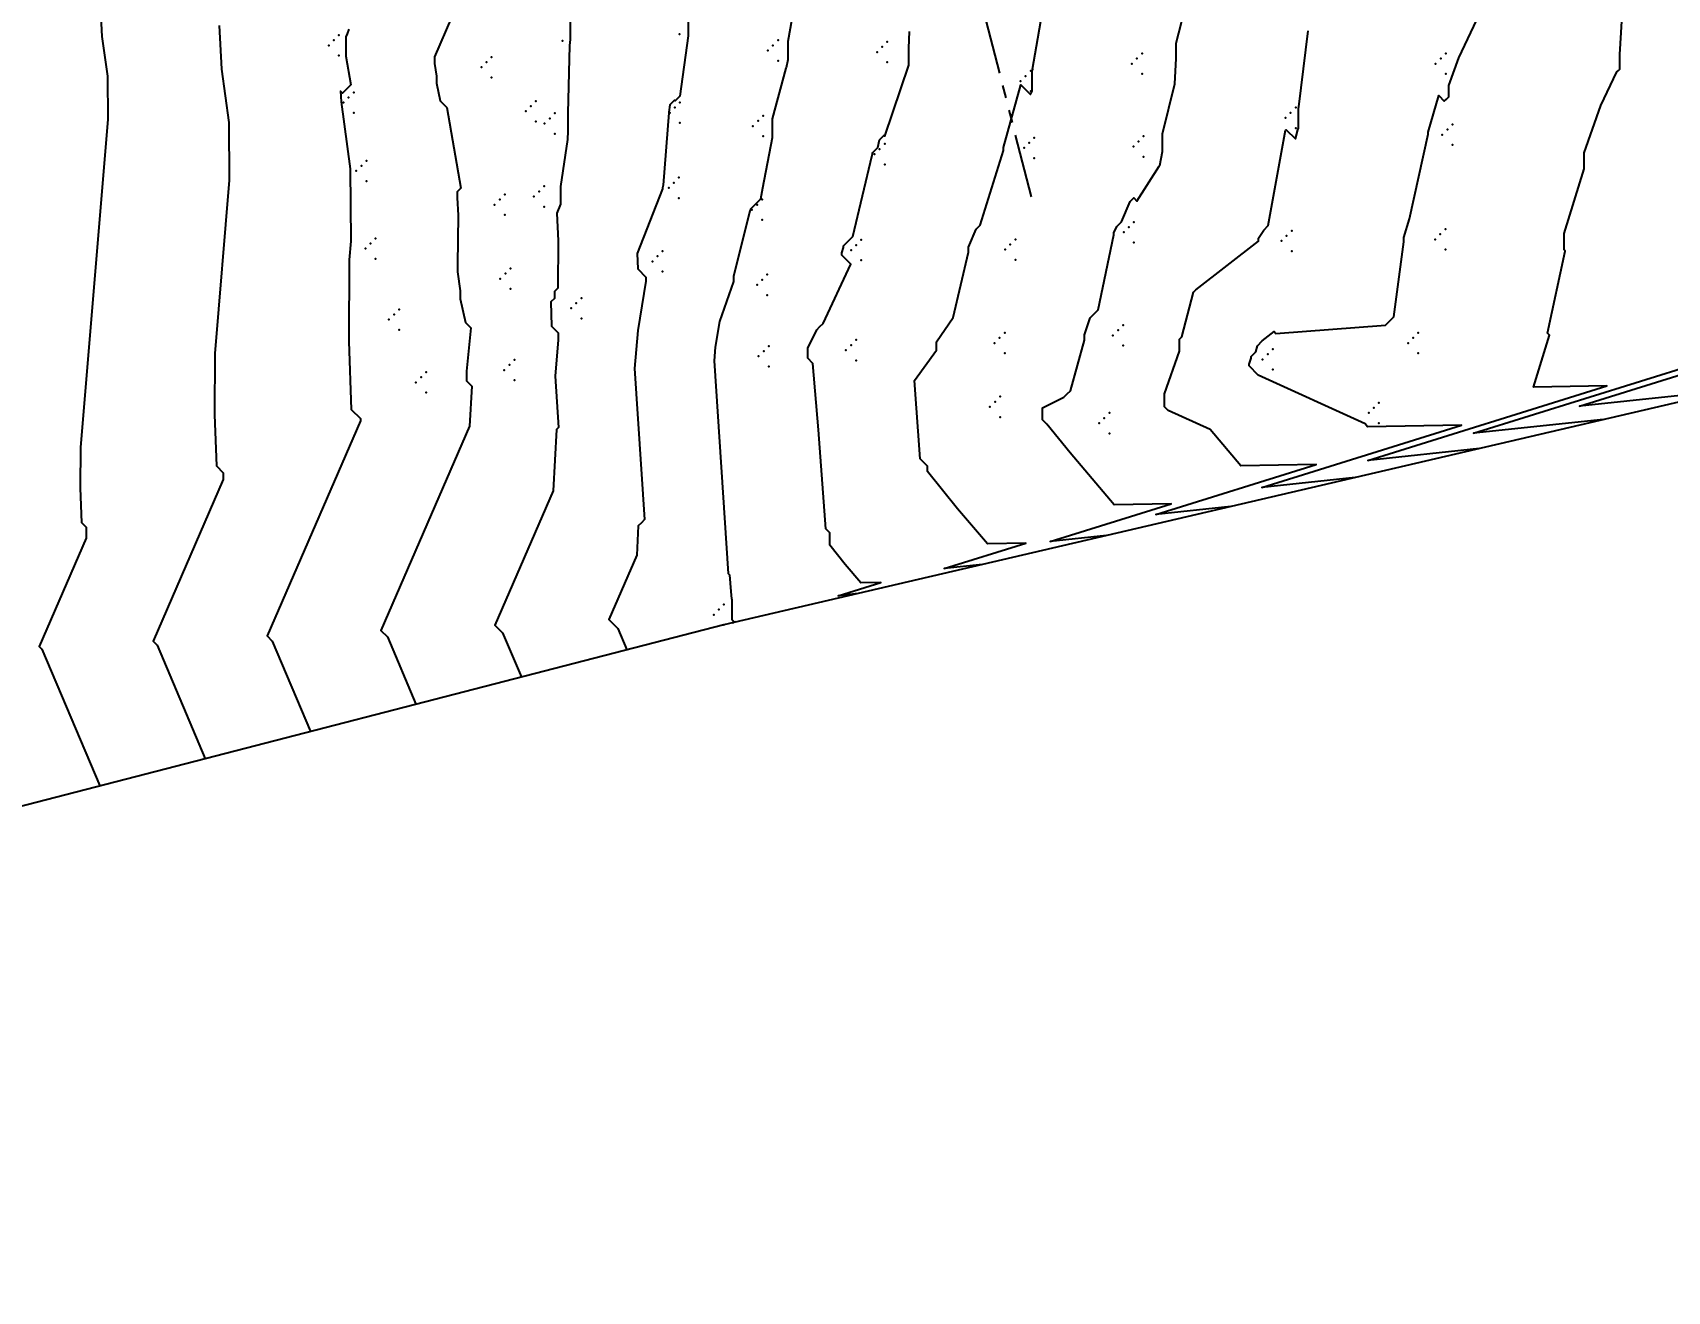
# Model space of a CAD drawing. Header units: metres. Extents: x 419582 to 423558, y 4805372 to 4807539.
# Drawn here: x 420382.8 to 420414.82, y 4805679.49 to 4805704.14 of the extents above; entities that cross this region are included whole.
import ezdxf

# ---------------------------------------------------------------- set-up
doc = ezdxf.new("R2010")
doc.units = ezdxf.units.M
doc.linetypes.add('PHANTOM', pattern=[2.5, 1.25, -0.25, 0.25, -0.25, 0.25, -0.25])
for name, color, linetype in [('C-TINN', 4, 'Continuous'), ('C-TINN-BNDY', 110, 'Continuous'), ('C-TOPO-MAJR', 9, 'Continuous'), ('C-TOPO-MINR', 8, 'Continuous'), ('LS', 7, 'Continuous')]:
    doc.layers.add(name, color=color, linetype=linetype)
doc.styles.get("Standard").update_dxf_attribs({"font": 'simplex.shx'})

# ---------------------------------------------------------------- blocks, each defined once
blk = doc.blocks.new('AN30 +3 +0')
at = {"linetype": 'PHANTOM', "flags": 128}
for points in [[(0, -11.382), (0, 11.382)], [(-11.382, 0), (11.382, 0)]]:
    blk.add_lwpolyline(points, dxfattribs=at)
at = {"flags": 128}
blk.add_lwpolyline([(-4.999, -5.177), (-4.999, 5.177), (5.356, 5.177), (5.356, -5.177)], close=True, dxfattribs=at)
at = {"layer": 'LS', "insert": (-3.273, -0.383), "char_height": 0.51577, "width": 9.13592, "attachment_point": 1}
blk.add_mtext('AN30\\PBase +3 Leg +0', dxfattribs=at)

msp = doc.modelspace()

# ---------------------------------------------------------------- linework, layer by layer
at = {"layer": 'C-TINN', "color": 4, "linetype": 'Continuous', "lineweight": -3}
for p in [(420388.6, 4805703.89, 1604.92), (420388.7, 4805703.99, 1604.92), (420388.8, 4805704.09, 1604.92), (420393.18, 4805703.98, 1606.93), (420395.47, 4805704.11, 1607.9), (420397.3, 4805703.89, 1608.91), (420397.4, 4805703.99, 1608.91), (420399.44, 4805703.86, 1609.81), (420399.54, 4805703.96, 1609.81), (420388.8, 4805703.69, 1604.92), (420391.69, 4805703.56, 1606.53), (420391.79, 4805703.66, 1606.53), (420397.2, 4805703.79, 1608.91), (420397.4, 4805703.59, 1608.91), (420399.34, 4805703.76, 1609.81), (420399.54, 4805703.56, 1609.81), (420404.33, 4805703.53, 1611.71), (420404.43, 4805703.63, 1611.71), (420404.53, 4805703.73, 1611.71), (420410.28, 4805703.53, 1613.91), (420410.38, 4805703.63, 1613.91), (420410.48, 4805703.73, 1613.91), (420391.59, 4805703.46, 1606.53), (420391.79, 4805703.26, 1606.53), (420402.15, 4805703.19, 1610.99), (420402.25, 4805703.29, 1610.99), (420402.35, 4805703.39, 1610.99), (420404.53, 4805703.33, 1611.71), (420410.48, 4805703.33, 1613.91), (420388.99, 4805702.87, 1605.02), (420389.09, 4805702.97, 1605.02), (420402.35, 4805702.99, 1610.99), (420388.89, 4805702.77, 1605.02), (420389.09, 4805702.57, 1605.02), (420392.46, 4805702.6, 1606.12), (420392.56, 4805702.7, 1606.12), (420392.66, 4805702.8, 1606.12), (420393.03, 4805702.56, 1606.87), (420395.28, 4805702.57, 1608.01), (420395.38, 4805702.67, 1608.01), (420395.48, 4805702.77, 1608.01), (420407.44, 4805702.57, 1612.98), (420407.54, 4805702.67, 1612.98), (420392.66, 4805702.4, 1606.12), (420392.83, 4805702.36, 1606.87), (420392.93, 4805702.46, 1606.87), (420395.48, 4805702.37, 1608.01), (420396.91, 4805702.31, 1608.91), (420397.01, 4805702.41, 1608.91), (420397.11, 4805702.51, 1608.91), (420407.34, 4805702.47, 1612.98), (420407.54, 4805702.27, 1612.98), (420410.51, 4805702.24, 1614.11), (420410.61, 4805702.34, 1614.11), (420393.03, 4805702.16, 1606.87), (420397.11, 4805702.11, 1608.91), (420399.49, 4805701.96, 1610.02), (420402.32, 4805701.98, 1611.17), (420402.42, 4805702.08, 1611.17), (420404.36, 4805701.91, 1611.85), (420404.46, 4805702.01, 1611.85), (420404.56, 4805702.11, 1611.85), (420410.41, 4805702.14, 1614.11), (420410.61, 4805701.94, 1614.11), (420389.34, 4805701.63, 1605.05), (420399.29, 4805701.76, 1610.02), (420399.39, 4805701.86, 1610.02), (420402.22, 4805701.88, 1611.17), (420402.42, 4805701.68, 1611.17), (420404.56, 4805701.71, 1611.85), (420389.14, 4805701.43, 1605.05), (420389.24, 4805701.53, 1605.05), (420395.46, 4805701.3, 1608.06), (420399.49, 4805701.56, 1610.02), (420389.34, 4805701.23, 1605.05), (420392.05, 4805700.97, 1606.39), (420392.72, 4805701.03, 1606.84), (420392.82, 4805701.13, 1606.84), (420395.26, 4805701.1, 1608.06), (420395.36, 4805701.2, 1608.06), (420391.85, 4805700.77, 1606.39), (420391.95, 4805700.87, 1606.39), (420392.62, 4805700.93, 1606.84), (420392.82, 4805700.73, 1606.84), (420395.46, 4805700.9, 1608.06), (420396.89, 4805700.67, 1609.02), (420396.99, 4805700.77, 1609.02), (420397.09, 4805700.87, 1609.02), (420392.05, 4805700.57, 1606.39), (420397.09, 4805700.47, 1609.02), (420404.27, 4805700.33, 1612.07), (420404.37, 4805700.43, 1612.07), (420389.42, 4805700.01, 1605.12), (420389.52, 4805700.11, 1605.12), (420398.93, 4805699.98, 1610.09), (420399.03, 4805700.08, 1610.09), (420401.95, 4805699.99, 1611.31), (420402.05, 4805700.09, 1611.31), (420404.17, 4805700.23, 1612.07), (420404.37, 4805700.03, 1612.07), (420407.26, 4805700.06, 1613.17), (420407.36, 4805700.16, 1613.17), (420407.46, 4805700.26, 1613.17), (420410.27, 4805700.09, 1614.23), (420410.37, 4805700.19, 1614.23), (420410.47, 4805700.29, 1614.23), (420389.32, 4805699.91, 1605.12), (420389.52, 4805699.71, 1605.12), (420394.94, 4805699.66, 1608.19), (420395.04, 4805699.76, 1608.19), (420395.14, 4805699.86, 1608.19), (420398.83, 4805699.88, 1610.09), (420399.03, 4805699.68, 1610.09), (420401.85, 4805699.89, 1611.31), (420402.05, 4805699.69, 1611.31), (420407.46, 4805699.86, 1613.17), (420410.47, 4805699.89, 1614.23), (420392.06, 4805699.42, 1606.46), (420392.16, 4805699.52, 1606.46), (420395.14, 4805699.46, 1608.19), (420397.19, 4805699.4, 1609.27), (420391.96, 4805699.32, 1606.46), (420392.16, 4805699.12, 1606.46), (420396.99, 4805699.2, 1609.27), (420397.09, 4805699.3, 1609.27), (420389.98, 4805698.72, 1605.3), (420393.35, 4805698.74, 1607.27), (420393.45, 4805698.84, 1607.27), (420393.55, 4805698.94, 1607.27), (420397.19, 4805699, 1609.27), (420389.78, 4805698.52, 1605.3), (420389.88, 4805698.62, 1605.3), (420393.55, 4805698.54, 1607.27), (420404.16, 4805698.41, 1612.21), (420389.98, 4805698.32, 1605.3), (420398.93, 4805698.12, 1610.43), (420401.64, 4805698.06, 1611.41), (420401.74, 4805698.16, 1611.41), (420401.84, 4805698.26, 1611.41), (420403.96, 4805698.21, 1612.21), (420404.06, 4805698.31, 1612.21), (420409.74, 4805698.06, 1614.2), (420409.84, 4805698.16, 1614.2), (420409.94, 4805698.26, 1614.2), (420397.02, 4805697.8, 1609.56), (420397.12, 4805697.9, 1609.56), (420397.22, 4805698, 1609.56), (420398.73, 4805697.92, 1610.43), (420398.83, 4805698.02, 1610.43), (420401.84, 4805697.86, 1611.41), (420404.16, 4805698.01, 1612.21), (420406.89, 4805697.74, 1614.16), (420406.99, 4805697.84, 1614.16), (420407.09, 4805697.94, 1614.16), (420409.94, 4805697.86, 1614.2), (420390.51, 4805697.49, 1605.48), (420392.04, 4805697.53, 1606.49), (420392.14, 4805697.63, 1606.49), (420392.24, 4805697.73, 1606.49), (420397.22, 4805697.6, 1609.56), (420398.93, 4805697.72, 1610.43), (420407.09, 4805697.54, 1614.16), (420390.31, 4805697.29, 1605.48), (420390.41, 4805697.39, 1605.48), (420392.24, 4805697.33, 1606.49), (420390.51, 4805697.09, 1605.48), (420401.55, 4805696.81, 1611.74), (420401.65, 4805696.91, 1611.74), (420401.75, 4805697.01, 1611.74), (420409.07, 4805696.79, 1614.09), (420409.17, 4805696.89, 1614.09), (420401.75, 4805696.61, 1611.74), (420403.69, 4805696.49, 1612.35), (420403.79, 4805696.59, 1612.35), (420403.89, 4805696.69, 1612.35), (420408.97, 4805696.69, 1614.09), (420409.17, 4805696.49, 1614.09), (420403.89, 4805696.29, 1612.35), (420396.34, 4805692.94, 1608.92), (420396.14, 4805692.74, 1608.92), (420396.24, 4805692.84, 1608.92), (420396.34, 4805692.54, 1608.92)]:
    msp.add_point(p, dxfattribs=at)
at = {"layer": 'C-TINN-BNDY', "color": 110, "linetype": 'Continuous', "lineweight": -3, "flags": 128}
msp.add_lwpolyline([(420641.64, 4805749.79), (420396.34, 4805692.54), (420350.89, 4805680.81), (420176.36, 4805633.4), (420029.12, 4805597.02), (419709.39, 4805488.05)], dxfattribs=at)
at = {"layer": 'C-TOPO-MAJR', "color": 9, "linetype": 'Continuous', "lineweight": -3, "flags": 128}
for points, elevation in [([(420411.136, 4805695.993), (420408.949, 4805695.762), (420413.63, 4805697.222), (420412.193, 4805697.198), (420412.512, 4805698.213), (420412.47, 4805698.255), (420412.817, 4805699.859), (420412.798, 4805699.888), (420412.798, 4805700.207), (420413.187, 4805701.473), (420413.187, 4805701.783), (420413.518, 4805702.714), (420413.831, 4805703.369), (420413.86, 4805703.397), (420413.889, 4805703.426), (420413.889, 4805703.711), (420414.002, 4805705.666)], 1615), ([(420388.995, 4805704.207), (420388.964, 4805704.115), (420388.939, 4805704.059), (420388.939, 4805703.679), (420389.032, 4805703.114), (420388.952, 4805703.034), (420388.872, 4805702.954), (420388.832, 4805702.994), (420388.843, 4805702.783), (420389.021, 4805701.475), (420389.034, 4805700.053), (420389.004, 4805699.69), (420388.992, 4805698.089), (420389.042, 4805696.759), (420389.221, 4805696.58), (420389.221, 4805696.538), (420387.393, 4805692.326), (420387.494, 4805692.224), (420388.245, 4805690.451)], 1605), ([(420398.968, 4805693.153), (420398.58, 4805693.112), (420399.411, 4805693.372), (420399.02, 4805693.365), (420398.717, 4805693.721), (420398.412, 4805694.099), (420398.412, 4805694.346), (420398.335, 4805694.422), (420398.192, 4805696.359), (420398.085, 4805697.661), (420397.984, 4805697.762), (420397.984, 4805697.96), (420398.159, 4805698.32), (420398.222, 4805698.383), (420398.285, 4805698.446), (420398.828, 4805699.605), (420398.65, 4805699.783), (420398.65, 4805699.827), (420398.684, 4805699.93), (420398.684, 4805699.963), (420398.775, 4805700.055), (420398.867, 4805700.146), (420399.246, 4805701.742), (420399.251, 4805701.766), (420399.251, 4805701.774), (420399.256, 4805701.793), (420399.354, 4805701.891), (420399.385, 4805702.041), (420399.476, 4805702.131), (420399.495, 4805702.112), (420399.96, 4805703.5), (420399.96, 4805703.836), (420399.978, 4805704.159)], 1610)]:
    msp.add_lwpolyline(points, dxfattribs=dict(at, elevation=elevation))
at = {"layer": 'C-TOPO-MINR', "color": 8, "linetype": 'Continuous', "lineweight": -3, "flags": 128}
for points, elevation in [([(420397.767, 4805704.961), (420397.594, 4805703.967), (420397.594, 4805703.607), (420397.561, 4805703.45), (420397.553, 4805703.442), (420397.287, 4805702.449), (420397.287, 4805702.082), (420397.094, 4805701.095), (420397.056, 4805700.879), (420396.958, 4805700.781), (420396.86, 4805700.683), (420396.86, 4805700.675), (420396.848, 4805700.65), (420396.528, 4805699.365), (420396.528, 4805699.265), (420396.252, 4805698.479), (420396.171, 4805697.981), (420396.148, 4805697.714), (420396.425, 4805693.548), (420396.45, 4805693.522), (420396.477, 4805693.193), (420396.488, 4805693.05), (420396.493, 4805693.044), (420396.493, 4805692.655), (420396.516, 4805692.627), (420396.539, 4805692.601), (420396.568, 4805692.602), (420396.506, 4805692.582), (420396.535, 4805692.585)], 1609), ([(420401.402, 4805693.721), (420400.654, 4805693.642), (420402.255, 4805694.142), (420401.502, 4805694.129), (420400.918, 4805694.814), (420400.33, 4805695.542), (420400.33, 4805695.647), (420400.183, 4805695.794), (420400.07, 4805697.324), (420400.506, 4805697.918), (420400.506, 4805698.085), (420400.829, 4805698.563), (420401.133, 4805699.837), (420401.133, 4805699.938), (420401.283, 4805700.291), (420401.359, 4805700.367), (420401.816, 4805701.833), (420401.816, 4805701.892), (420402.154, 4805703.117), (420402.343, 4805702.928), (420402.348, 4805702.934), (420402.354, 4805702.939), (420402.373, 4805702.977), (420402.378, 4805702.998), (420402.378, 4805703.392), (420402.392, 4805703.418), (420402.387, 4805703.423), (420402.623, 4805704.824)], 1611), ([(420384.127, 4805704.702), (420384.16, 4805704.064), (420384.266, 4805703.287), (420384.274, 4805702.441), (420383.742, 4805696.022), (420383.735, 4805695.216), (420383.761, 4805694.546), (420383.851, 4805694.456), (420383.851, 4805694.236), (420382.93, 4805692.114), (420382.981, 4805692.063), (420384.115, 4805689.385)], 1603), ([(420403.835, 4805694.289), (420402.727, 4805694.172), (420405.099, 4805694.912), (420403.983, 4805694.893), (420403.12, 4805695.907), (420402.662, 4805696.474), (420402.577, 4805696.559), (420402.577, 4805696.788), (420403.001, 4805697), (420403.064, 4805697.063), (420403.127, 4805697.126), (420403.404, 4805698.118), (420403.404, 4805698.223), (420403.514, 4805698.555), (420403.591, 4805698.632), (420403.668, 4805698.709), (420403.975, 4805700.18), (420403.975, 4805700.217), (420404.034, 4805700.343), (420404.126, 4805700.435), (420404.299, 4805700.833), (420404.367, 4805700.901), (420404.43, 4805700.837), (420404.867, 4805701.522), (420404.878, 4805701.534), (420404.929, 4805701.811), (420404.929, 4805702.158), (420405.172, 4805703.134), (420405.199, 4805703.636), (420405.199, 4805703.931), (420405.362, 4805704.564)], 1612), ([(420408.702, 4805695.425), (420406.875, 4805695.232), (420410.786, 4805696.452), (420408.947, 4805696.421), (420408.897, 4805696.48), (420406.807, 4805697.43), (420406.625, 4805697.612), (420406.625, 4805697.647), (420406.666, 4805697.762), (420406.666, 4805697.795), (420406.758, 4805697.887), (420406.789, 4805698.008), (420406.882, 4805698.1), (420407.117, 4805698.283), (420407.15, 4805698.25), (420409.297, 4805698.41), (420409.378, 4805698.49), (420409.458, 4805698.571), (420409.66, 4805700.04), (420409.66, 4805700.127), (420409.768, 4805700.491), (420410.131, 4805702.153), (420410.131, 4805702.192), (420410.339, 4805702.905), (420410.448, 4805702.794), (420410.493, 4805702.839), (420410.539, 4805702.884), (420410.539, 4805703.105), (420410.731, 4805703.646), (420411.147, 4805704.516)], 1614), ([(420386.456, 4805704.279), (420386.502, 4805703.423), (420386.644, 4805702.381), (420386.654, 4805701.247), (420386.373, 4805697.856), (420386.363, 4805696.653), (420386.402, 4805695.652), (420386.536, 4805695.518), (420386.536, 4805695.387), (420385.161, 4805692.22), (420385.238, 4805692.144), (420386.18, 4805689.918)], 1604), ([(420391.008, 4805704.434), (420390.672, 4805703.667), (420390.672, 4805703.536), (420390.713, 4805703.288), (420390.713, 4805703.148), (420390.784, 4805702.805), (420390.913, 4805702.676), (420391.19, 4805701.091), (420391.119, 4805701.02), (420391.119, 4805700.904), (420391.134, 4805700.567), (420391.122, 4805699.591), (420391.122, 4805699.454), (420391.175, 4805699.082), (420391.175, 4805698.923), (420391.279, 4805698.461), (420391.386, 4805698.355), (420391.298, 4805697.511), (420391.298, 4805697.317), (420391.401, 4805697.214), (420391.361, 4805696.432), (420389.624, 4805692.431), (420389.751, 4805692.305), (420390.31, 4805690.984)], 1606), ([(420393.331, 4805704.375), (420393.331, 4805704.004), (420393.316, 4805703.889), (420393.287, 4805702.561), (420393.287, 4805702.207), (420393.274, 4805702.044), (420393.14, 4805701.126), (420393.14, 4805700.779), (420393.071, 4805700.603), (420393.092, 4805700.064), (420393.087, 4805699.133), (420393.02, 4805699.067), (420393.02, 4805698.933), (420392.953, 4805698.867), (420392.966, 4805698.39), (420393.097, 4805698.26), (420393.097, 4805698.121), (420393.034, 4805697.408), (420393.1, 4805696.409), (420393.08, 4805696.388), (420393.059, 4805696.367), (420392.998, 4805695.168), (420391.856, 4805692.537), (420392.007, 4805692.385), (420392.375, 4805691.517)], 1607), ([(420395.641, 4805704.439), (420395.641, 4805704.078), (420395.479, 4805702.892), (420395.388, 4805702.801), (420395.37, 4805702.819), (420395.279, 4805702.728), (420395.261, 4805702.583), (420395.26, 4805702.57), (420395.26, 4805702.566), (420395.148, 4805701.153), (420395.14, 4805701.101), (420395.14, 4805701.082), (420394.642, 4805699.811), (420394.653, 4805699.511), (420394.812, 4805699.353), (420394.812, 4805699.27), (420394.656, 4805698.304), (420394.591, 4805697.561), (420394.788, 4805694.602), (420394.726, 4805694.54), (420394.663, 4805694.478), (420394.634, 4805693.903), (420394.087, 4805692.643), (420394.264, 4805692.466), (420394.44, 4805692.05)], 1608), ([(420406.269, 4805694.857), (420404.801, 4805694.702), (420407.943, 4805695.682), (420406.465, 4805695.657), (420405.862, 4805696.365), (420405.039, 4805696.739), (420404.967, 4805696.811), (420404.967, 4805697.067), (420405.266, 4805697.901), (420405.266, 4805698.139), (420405.307, 4805698.179), (420405.536, 4805699.056), (420405.58, 4805699.1), (420406.813, 4805700.055), (420406.813, 4805700.117), (420406.912, 4805700.272), (420406.999, 4805700.36), (420407.342, 4805702.227), (420407.353, 4805702.237), (420407.532, 4805702.058), (420407.584, 4805702.235), (420407.591, 4805702.268), (420407.591, 4805702.661), (420407.599, 4805702.688), (420407.784, 4805704.173)], 1613), ([(420416.003, 4805697.129), (420413.096, 4805696.822), (420419.318, 4805698.762)], 1617), ([(420413.569, 4805696.561), (420411.023, 4805696.292), (420416.474, 4805697.992)], 1616)]:
    msp.add_lwpolyline(points, dxfattribs=dict(at, elevation=elevation))

# ---------------------------------------------------------------- block references
at = {"rotation": 14.35989259}
msp.add_blockref('AN30 +3 +0', (420399.54, 4805711.95, 1609.61), dxfattribs=at)

doc.saveas('drawing.dxf')
